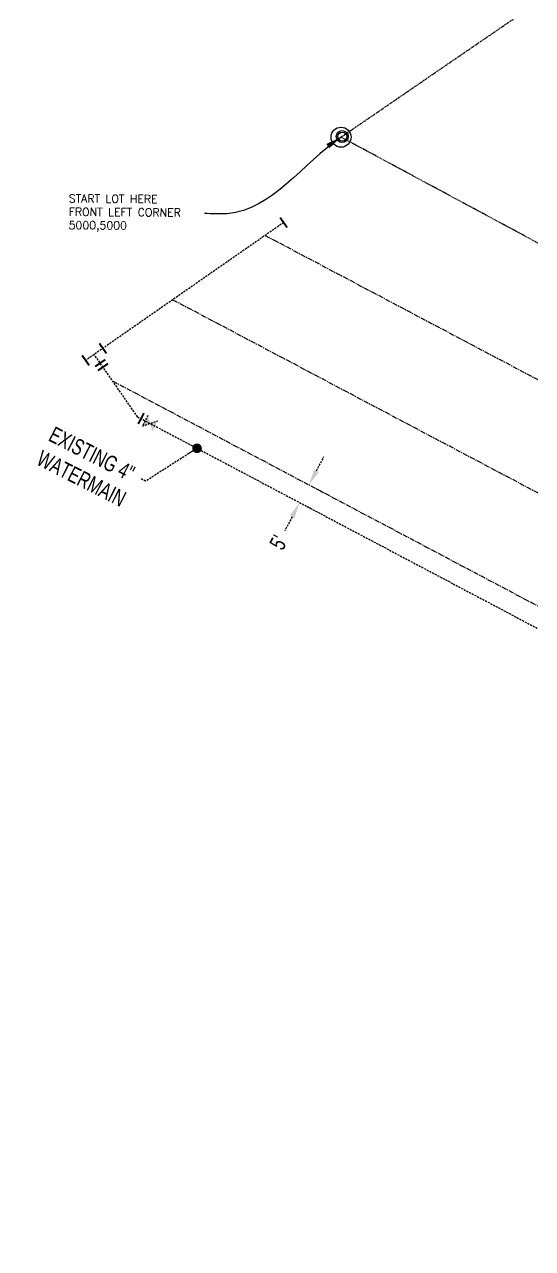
# Model space of a CAD drawing. Header units: feet. Extents: x 432364 to 434141, y 2201175 to 2201923.
# Drawn here: x 432364.5 to 432491.5, y 2201369.2 to 2201675.2 of the extents above; entities that cross this region are included whole.
import ezdxf
from ezdxf import colors
from ezdxf.entities.mleader import LeaderData, LeaderLine
from ezdxf.math import Vec2, Vec3

# ---------------------------------------------------------------- set-up
doc = ezdxf.new("R2010")
doc.units = ezdxf.units.FT
doc.header["$MEASUREMENT"] = 0
for name, pattern in [('BASE - SURVEY$0$DASHED', [0.75, 0.5, -0.25]), ('CENTER', [2, 1.25, -0.25, 0.25, -0.25]), ('HIDDENX2', [0.75, 0.5, -0.25])]:
    doc.linetypes.add(name, pattern=pattern)
for name, color, linetype in [('BASE - SURVEY$0$MONUMENTATION', 8, 'Continuous'), ('BASE - SURVEY$0$SAVED OBJECTS', 8, 'Continuous'), ('BASE - SURVEY$0$SKETCH', 8, 'Continuous'), ('V-ROAD-CNTR', 8, 'CENTER'), ('X-SURVEY', 7, 'Continuous'), ('X-WATER', 8, 'HIDDENX2')]:
    doc.layers.add(name, color=color, linetype=linetype)
doc.styles.add('AVA', font='arial.ttf', dxfattribs={"width": 0.7})
doc.styles.add('BASE - SURVEY$0$L100', font='simplex', dxfattribs={"height": 2})
doc.styles.add('BASE - SURVEY$0$STANDARD', font='txt')
doc.dimstyles.new('AVA', dxfattribs={"dimtxt": 0.1, "dimasz": 0.1, "dimexe": 0.1, "dimexo": 0.1, "dimgap": 0.05, "dimtad": 0, "dimrnd": 0.5, "dimzin": 12, "dimdsep": 46, "dimtxsty": 'AVA', "dimcen": 0, "dimadec": 0, "dimazin": 0, "dimtfac": 1, "dimtofl": 0, "dimtmove": 0, "dimatfit": 3, "dimfxl": 1, "dimtolj": 1, "dimtzin": 0, "dimarcsym": 1})
doc.dimstyles.new('BASE - SURVEY$0$STANDARD', dxfattribs={"dimtxt": 0.18, "dimasz": 0.9, "dimexe": 0.18, "dimexo": 0.0625, "dimgap": 0.09, "dimtad": 0, "dimtih": 1, "dimtoh": 1, "dimdec": 4, "dimzin": 0, "dimdsep": 46, "dimtxsty": 'BASE - SURVEY$0$STANDARD', "dimcen": 0, "dimadec": 0, "dimazin": 0, "dimtfac": 1, "dimtdec": 4, "dimtofl": 0, "dimtmove": 0, "dimatfit": 3, "dimfxl": 1, "dimtolj": 1, "dimtzin": 0, "dimarcsym": 0})

# ---------------------------------------------------------------- blocks, each defined once
blk = doc.blocks.new('BASE - SURVEY$0$A$C523B294B')
at = {"layer": 'BASE - SURVEY$0$MONUMENTATION'}
for radius in [1, 0.75]:
    blk.add_circle((0, 0), radius, dxfattribs=at)
blk = doc.blocks.new('*D147')
at = {"layer": 'Defpoints', "color": 0, "transparency": 16777216}
for p in [(432433.95, 2201561), (432431.61, 2201556.58), (432433.26, 2201555.71)]:
    blk.add_point(p, dxfattribs=at)
at = {"layer": 'X-WATER', "color": 0, "lineweight": -2, "transparency": 16777216}
for p, q in [((432437.47, 2201563.67), (432439.34, 2201567.2)), ((432437.49, 2201559.13), (432439.13, 2201558.26)), ((432435.15, 2201554.71), (432436.8, 2201553.84)), ((432431.39, 2201552.18), (432429.52, 2201548.64))]:
    blk.add_line(p, q, dxfattribs=at)
at = {"layer": 'X-WATER', "color": 0, "transparency": 16777216}
for points in [[(432436.88, 2201563.98), (432438.06, 2201563.36), (432435.6, 2201560.13)], [(432430.8, 2201552.49), (432431.98, 2201551.87), (432433.26, 2201555.71)]]:
    blk.add_solid(points, dxfattribs=at)
at = {"layer": 'X-WATER', "color": 0, "transparency": 16777216, "insert": (432427.98, 2201545.74), "char_height": 4, "attachment_point": 5, "rotation": 62.1153, "style": 'AVA'}
blk.add_mtext("\\A1;5'", dxfattribs=at)
blk = doc.blocks.new('_Dot')
at = {"color": 0, "linetype": 'ByBlock', "lineweight": -2}
blk.add_line((-0.5, 0), (-1, 0), dxfattribs=at)
at = {"color": 0, "linetype": 'ByBlock', "const_width": 0.5}
blk.add_lwpolyline([(-0.25, 0, 1), (0.25, 0, 1)], format="xyb", close=True, dxfattribs=at)
blk = doc.blocks.new('BASE - SURVEY')
at = {"layer": 'BASE - SURVEY$0$SAVED OBJECTS', "linetype": 'BASE - SURVEY$0$DASHED', "ltscale": 0.5}
for p, q in [((432443.61, 2201647.06), (432596.81, 2201752.13)), ((432518.63, 2201606.69), (432443.61, 2201647.06))]:
    blk.add_line(p, q, dxfattribs=at)
at = {"layer": 'BASE - SURVEY$0$SKETCH'}
blk.add_circle((432443.6, 2201647.05), 2.5, dxfattribs=at)
at = {"layer": 'BASE - SURVEY$0$SAVED OBJECTS', "ltscale": 0.5, "xscale": 1.5, "yscale": 1.5, "zscale": 1.5, "rotation": 359.5969001780948}
blk.add_blockref('BASE - SURVEY$0$A$C523B294B', (432443.92, 2201647.21), dxfattribs=at)
at = {"layer": 'BASE - SURVEY$0$SKETCH', "insert": (432375.58, 2201632.74), "char_height": 2, "attachment_point": 1, "rotation": 359.5969, "style": 'BASE - SURVEY$0$L100'}
blk.add_mtext_dynamic_manual_height_columns('START LOT HERE\\PFRONT LEFT CORNER\\P5000,5000', width=125.7207, gutter_width=8, heights=[0], dxfattribs=at)
at = {"layer": 'BASE - SURVEY$0$SKETCH', "path_type": 1}
blk.add_leader([(432443.6, 2201647.05), (432415.17, 2201627.91), (432409.47, 2201627.95)], dimstyle='BASE - SURVEY$0$STANDARD', override={"dimasz": 4, "dimgap": 0.09, "dimtad": 0}, dxfattribs=at)

msp = doc.modelspace()

# ---------------------------------------------------------------- hatches: boundary and pattern name
at = {"layer": 'X-WATER', "extrusion": (-5.27316e-08, -9.96569e-08, 1)}
h = msp.add_hatch(color=256, dxfattribs=at)
h.dxf.hatch_style = 1
h.paths.add_polyline_path([(432395.893, 2201575.485), (432393.954, 2201574.81), (432395.36, 2201577.468)])
h.paths.add_polyline_path([(432395.893, 2201575.485), (432397.832, 2201576.16), (432396.425, 2201573.502)])

# ---------------------------------------------------------------- linework, layer by layer
at = {"layer": 'V-ROAD-CNTR'}
for p, q in [((432424.646, 2201622.496), (433051.572, 2201290.769)), ((432401.563, 2201606.425), (433039.88, 2201268.672)), ((432386.541, 2201586.09), (432858.406, 2201336.412))]:
    msp.add_line(p, q, dxfattribs=at)
at = {"layer": 'X-WATER'}
msp.add_line((432429.263, 2201625.71), (432379.783, 2201591.262), dxfattribs=at)
at = {"layer": 'X-WATER', "extrusion": (0.177024, -0.221252, 0.959015)}
msp.add_line((432392.749, 2201577.149), (432886.251, 2201316.021), dxfattribs=at)
at = {"layer": 'X-WATER', "const_width": 0.492, "flags": 128}
for points in [[(432430.136, 2201624.455), (432428.389, 2201626.965)], [(432384.953, 2201593.011), (432383.206, 2201595.521)], [(432380.65, 2201590.016), (432378.902, 2201592.526)], [(432382.158, 2201589.723), (432384.682, 2201591.449)], [(432382.851, 2201588.724), (432385.376, 2201590.451)]]:
    msp.add_lwpolyline(points, dxfattribs=at)
at = {"layer": 'X-WATER'}
msp.add_lwpolyline([(432392.749, 2201577.149), (432381.919, 2201592.749)], dxfattribs=at)
at = {"layer": 'X-WATER', "extrusion": (-7.7355e-08, -8.66278e-08, 1), "const_width": 0.492, "elevation": -0.224, "flags": 128}
msp.add_lwpolyline([(432392.907, 2201575.364), (432394.338, 2201578.067)], dxfattribs=at)
at = {"layer": 'X-WATER', "extrusion": (-5.27316e-08, -9.96569e-08, 1), "elevation": -0.242, "flags": 128}
for points in [[(432395.36, 2201577.468), (432393.954, 2201574.81)], [(432393.954, 2201574.81), (432397.832, 2201576.16)]]:
    msp.add_lwpolyline(points, dxfattribs=at)

# ---------------------------------------------------------------- dimensions: what is measured, and where the dimension line sits
at = {"layer": 'X-WATER'}
dim = msp.add_linear_dim(base=(432433.26, 2201555.713), p1=(432433.953, 2201561.003), p2=(432431.615, 2201556.583), angle=242.11528, dimstyle='AVA', override={"dimpost": "'"}, dxfattribs=at)
dim.commit()
dim.dimension.update_dxf_attribs({"geometry": '*D147', "text_midpoint": (432427.981, 2201545.735), "dimtype": 161})

# ---------------------------------------------------------------- next in the draw order: leaders
ml = msp.add_multileader_mtext('Standard', dxfattribs=at)
ml.set_content('EXISTING 4" WATERMAIN', color=4, style='AVA')
ml.set_leader_properties(color=256, linetype='ByLayer', lineweight=-1)
ml.set_arrow_properties(name='DOT')
ml.build(insert=Vec2(0, 0))
ml.multileader.update_dxf_attribs({"dogleg_length": 1.5, "arrow_head_size": 2.4})
ctx = ml.context
ctx.base_point, ctx.arrow_head_size, ctx.landing_gap_size, ctx.plane_origin, ctx.plane_x_axis, ctx.plane_y_axis = Vec3(432369.784, 2201573.786), 2.4, 1.5, Vec3(432365.62, 2201551.67), Vec3(0.8910065, -0.4539905), Vec3(0.4539905, 0.8910065)
notes = []
notes.append((ctx, [(0, (1, 1, 0), (432394.763, 2201561.059), (-0.8910065, 0.4539905), 1.5, [(0, [(432407.618, 2201569.282)], 0, [])])]))
ctx.mtext.insert, ctx.mtext.text_direction, ctx.mtext.rotation, ctx.mtext.width, ctx.mtext.flow_direction = Vec3(432372.028, 2201574.887), Vec3(0.8910065, -0.4539905), 5.8119464, 36.54777, 5
ctx.mtext.has_bg_fill, ctx.mtext.bg_color, ctx.mtext.bg_scale_factor, ctx.mtext.bg_transparency, ctx.mtext.use_window_bg_color = 1, -1027028792, 1.5, 0, 1
for ctx, leaders in notes:
    for number, flags, end, landing, length, lines in leaders:
        leader = LeaderData()
        leader.index, (leader.has_last_leader_line, leader.has_dogleg_vector, leader.attachment_direction) = number, flags
        leader.last_leader_point, leader.dogleg_vector, leader.dogleg_length = Vec3(end), Vec3(landing), length
        for number, points, colour, breaks in lines:
            line = LeaderLine()
            line.index, line.vertices, line.color, line.breaks = number, Vec3.list(points), colors.encode_raw_color(colour), breaks
            leader.lines.append(line)
        ctx.leaders.append(leader)

# ---------------------------------------------------------------- next in the draw order: block references
at = {"layer": 'X-SURVEY'}
msp.add_blockref('BASE - SURVEY', (0, 0), dxfattribs=at)

doc.saveas('drawing.dxf')
